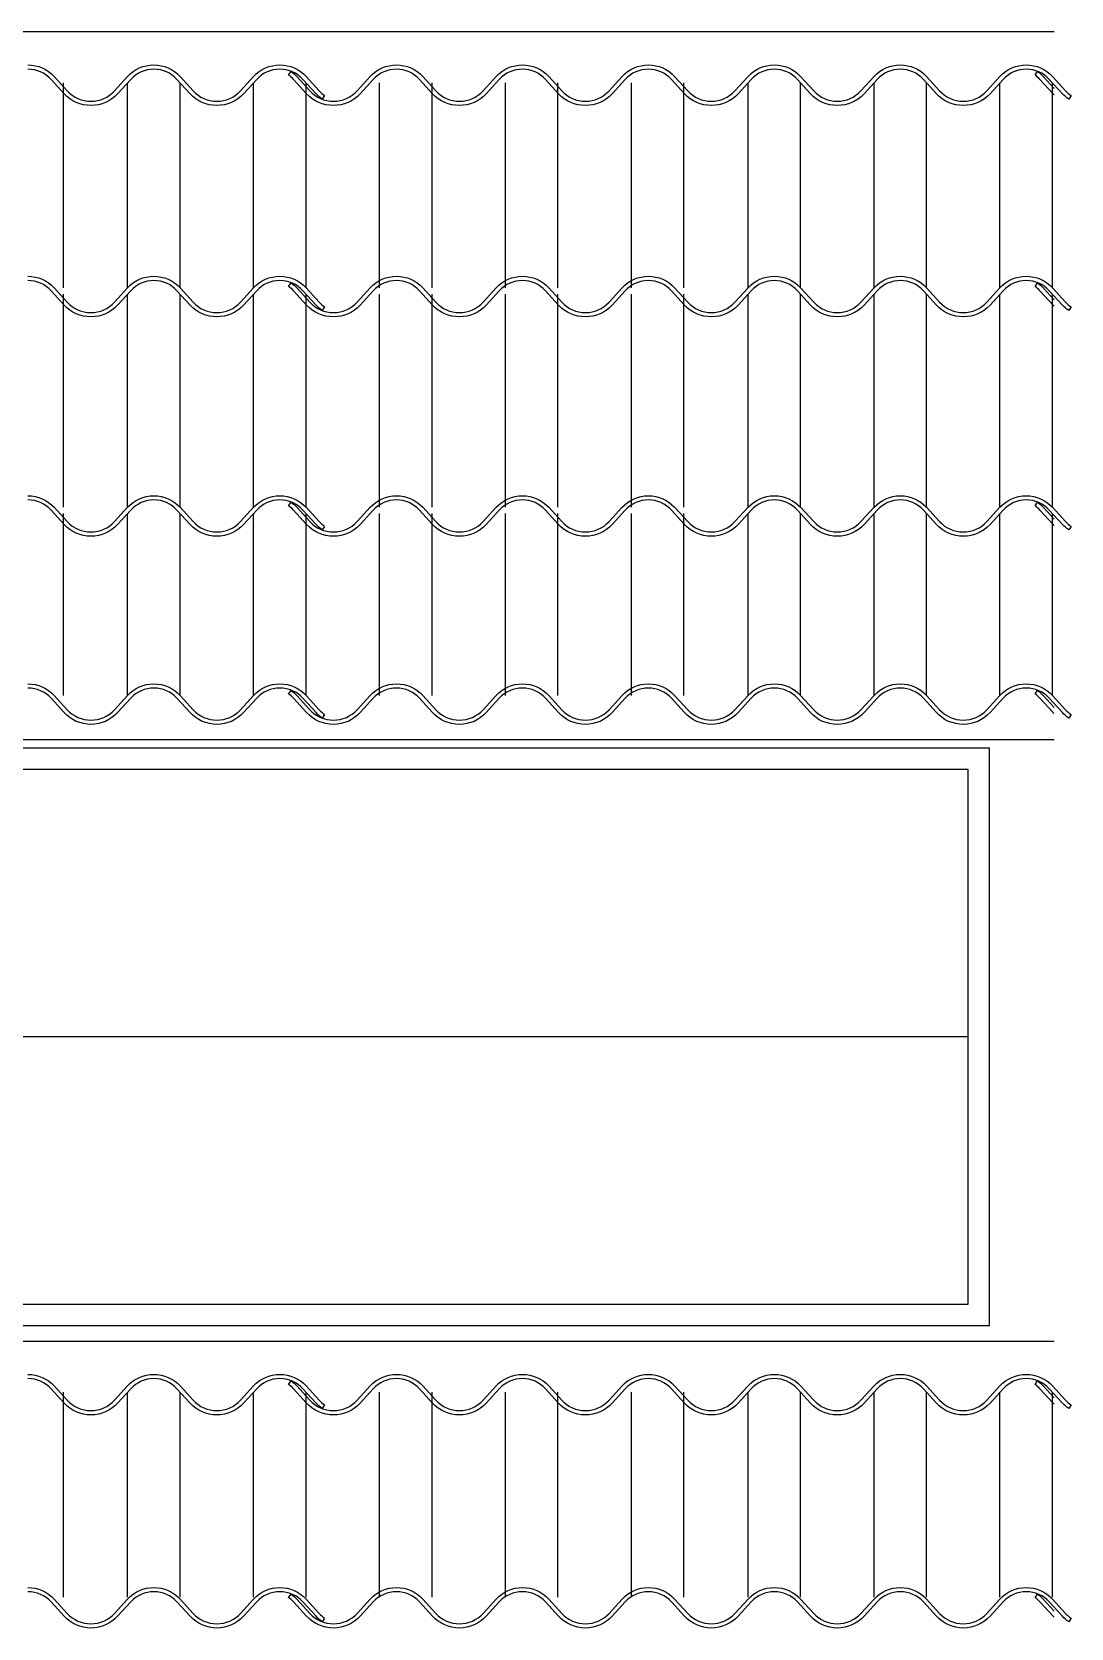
# Model space of a CAD drawing. Extents: x 2282.8 to 2294.5, y 7376.4 to 7380.1.
# Drawn here: x 2293.043 to 2294.503, y 7377.008 to 7379.252 of the extents above; entities that cross this region are included whole.
import ezdxf

# ---------------------------------------------------------------- set-up
doc = ezdxf.new("R2010")
doc.units = 0
doc.header["$MEASUREMENT"] = 0
for name, color, linetype in [('fina', 1, 'CONTINUOUS'), ('média', 2, 'CONTINUOUS'), ('telhas', 1, 'CONTINUOUS')]:
    doc.layers.add(name, color=color, linetype=linetype)

msp = doc.modelspace()

# ---------------------------------------------------------------- linework, layer by layer
at = {"layer": 'fina'}
for p, q in [((2294.4794, 7379.252), (2282.9186, 7379.252)), ((2294.4794, 7378.257), (2282.9186, 7378.257)), ((2294.3586, 7377.8392), (2288.8586, 7377.8392)), ((2294.4794, 7377.4111), (2282.9186, 7377.4111)), ((2294.4794, 7377.4111), (2282.9186, 7377.4111))]:
    msp.add_line(p, q, dxfattribs=at)
msp.add_lwpolyline([(2294.3586, 7378.215), (2288.8586, 7378.215), (2288.8586, 7377.4634), (2294.3586, 7377.4634)], close=True, dxfattribs=at)
at = {"layer": 'média'}
msp.add_lwpolyline([(2294.3886, 7378.245), (2288.8286, 7378.245), (2288.8286, 7377.4334), (2294.3886, 7377.4334)], close=True, dxfattribs=at)
at = {"layer": 'telhas'}
for p, q in [((2293.0874, 7378.8922), (2293.0874, 7379.1805)), ((2293.1775, 7378.8922), (2293.1775, 7379.1805)), ((2293.2513, 7378.8922), (2293.2513, 7379.1805)), ((2293.3545, 7378.8922), (2293.3545, 7379.1805)), ((2293.4283, 7378.8922), (2293.4283, 7379.1805)), ((2293.5315, 7378.8922), (2293.5315, 7379.1805)), ((2293.6053, 7378.8922), (2293.6053, 7379.1805)), ((2293.7085, 7378.8922), (2293.7085, 7379.1805)), ((2293.7823, 7378.8922), (2293.7823, 7379.1805)), ((2293.8855, 7378.8922), (2293.8855, 7379.1805)), ((2293.9593, 7378.8922), (2293.9593, 7379.1805)), ((2294.0494, 7378.8922), (2294.0494, 7379.1805)), ((2294.1232, 7378.8922), (2294.1232, 7379.1805)), ((2294.2264, 7378.8922), (2294.2264, 7379.1805)), ((2294.3002, 7378.8922), (2294.3002, 7379.1805)), ((2294.4034, 7378.8922), (2294.4034, 7379.1805)), ((2294.4772, 7378.8922), (2294.4772, 7379.1805)), ((2293.0874, 7378.5837), (2293.0874, 7378.8833)), ((2293.1775, 7378.5837), (2293.1775, 7378.8833)), ((2293.2513, 7378.5837), (2293.2513, 7378.8833)), ((2293.3545, 7378.5837), (2293.3545, 7378.8833)), ((2293.4283, 7378.5837), (2293.4283, 7378.8833)), ((2293.5315, 7378.5837), (2293.5315, 7378.8833)), ((2293.6053, 7378.5837), (2293.6053, 7378.8833)), ((2293.7085, 7378.5837), (2293.7085, 7378.8833)), ((2293.7823, 7378.5837), (2293.7823, 7378.8833)), ((2293.8855, 7378.5837), (2293.8855, 7378.8833)), ((2293.9593, 7378.5837), (2293.9593, 7378.8833)), ((2294.0494, 7378.5837), (2294.0494, 7378.8833)), ((2294.1232, 7378.5837), (2294.1232, 7378.8833)), ((2294.2264, 7378.5837), (2294.2264, 7378.8833)), ((2294.3002, 7378.5837), (2294.3002, 7378.8833)), ((2294.4034, 7378.5837), (2294.4034, 7378.8833)), ((2294.4772, 7378.5837), (2294.4772, 7378.8833)), ((2293.0874, 7378.3192), (2293.0874, 7378.5748)), ((2293.1775, 7378.3192), (2293.1775, 7378.5748)), ((2293.2513, 7378.3192), (2293.2513, 7378.5748)), ((2293.3545, 7378.3192), (2293.3545, 7378.5748)), ((2293.4283, 7378.3192), (2293.4283, 7378.5748)), ((2293.5315, 7378.3192), (2293.5315, 7378.5748)), ((2293.6053, 7378.3192), (2293.6053, 7378.5748)), ((2293.7085, 7378.3192), (2293.7085, 7378.5748)), ((2293.7823, 7378.3192), (2293.7823, 7378.5748)), ((2293.8855, 7378.3192), (2293.8855, 7378.5748)), ((2293.9593, 7378.3192), (2293.9593, 7378.5748)), ((2294.0494, 7378.3192), (2294.0494, 7378.5748)), ((2294.1232, 7378.3192), (2294.1232, 7378.5748)), ((2294.2264, 7378.3192), (2294.2264, 7378.5748)), ((2294.3002, 7378.3192), (2294.3002, 7378.5748)), ((2294.4034, 7378.3192), (2294.4034, 7378.5748)), ((2294.4772, 7378.3192), (2294.4772, 7378.5748)), ((2293.0874, 7377.0513), (2293.0874, 7377.3396)), ((2293.1775, 7377.0513), (2293.1775, 7377.3396)), ((2293.2513, 7377.0513), (2293.2513, 7377.3396)), ((2293.3545, 7377.0513), (2293.3545, 7377.3396)), ((2293.4283, 7377.0513), (2293.4283, 7377.3396)), ((2293.5315, 7377.0513), (2293.5315, 7377.3396)), ((2293.6053, 7377.0513), (2293.6053, 7377.3396)), ((2293.7085, 7377.0513), (2293.7085, 7377.3396)), ((2293.7823, 7377.0513), (2293.7823, 7377.3396)), ((2293.8855, 7377.0513), (2293.8855, 7377.3396)), ((2293.9593, 7377.0513), (2293.9593, 7377.3396)), ((2294.0494, 7377.0513), (2294.0494, 7377.3396)), ((2294.1232, 7377.0513), (2294.1232, 7377.3396)), ((2294.2264, 7377.0513), (2294.2264, 7377.3396)), ((2294.3002, 7377.0513), (2294.3002, 7377.3396)), ((2294.4034, 7377.0513), (2294.4034, 7377.3396)), ((2294.4772, 7377.0513), (2294.4772, 7377.3396))]:
    msp.add_line(p, q, dxfattribs=at)
for points in [[(2293.0374, 7379.2056, -0.210516), (2293.0743, 7379.1894), (2293.0927, 7379.1692, 0.210516), (2293.1259, 7379.1546, 0.210516), (2293.1591, 7379.1692), (2293.1775, 7379.1894, -0.210516), (2293.2144, 7379.2056, -0.210516), (2293.2513, 7379.1894), (2293.2697, 7379.1692, 0.210516), (2293.3029, 7379.1546, 0.210516), (2293.3361, 7379.1692), (2293.3545, 7379.1894, -0.210516), (2293.3914, 7379.2056, -0.210516), (2293.4283, 7379.1894), (2293.4467, 7379.1692, 0.056934), (2293.4544, 7379.1625), (2293.451, 7379.1576, -0.056934), (2293.4423, 7379.1652), (2293.4239, 7379.1853, 0.210516), (2293.3914, 7379.1996, 0.210516), (2293.3589, 7379.1853), (2293.3405, 7379.1652, -0.210516), (2293.3029, 7379.1486, -0.210516), (2293.2653, 7379.1652), (2293.2469, 7379.1853, 0.210516), (2293.2144, 7379.1996, 0.210516), (2293.1819, 7379.1853), (2293.1635, 7379.1652, -0.210516), (2293.1259, 7379.1486, -0.210516), (2293.0883, 7379.1652), (2293.0699, 7379.1853, 0.210516), (2293.0374, 7379.1996, 0.210516)], [(2294.4794, 7379.1638, -0.00969), (2294.478, 7379.1652), (2294.4596, 7379.1853, 0.052993), (2294.4526, 7379.1915), (2294.4561, 7379.1964, -0.052993), (2294.464, 7379.1894), (2294.4794, 7379.1726)], [(2293.0374, 7378.9085, -0.210516), (2293.0743, 7378.8922), (2293.0927, 7378.8721, 0.210516), (2293.1259, 7378.8575, 0.210516), (2293.1591, 7378.8721), (2293.1775, 7378.8922, -0.210516), (2293.2144, 7378.9085, -0.210516), (2293.2513, 7378.8922), (2293.2697, 7378.8721, 0.210516), (2293.3029, 7378.8575, 0.210516), (2293.3361, 7378.8721), (2293.3545, 7378.8922, -0.210516), (2293.3914, 7378.9085, -0.210516), (2293.4283, 7378.8922), (2293.4467, 7378.8721, 0.056934), (2293.4544, 7378.8654), (2293.451, 7378.8604, -0.056934), (2293.4423, 7378.868), (2293.4239, 7378.8882, 0.210516), (2293.3914, 7378.9025, 0.210516), (2293.3589, 7378.8882), (2293.3405, 7378.868, -0.210516), (2293.3029, 7378.8515, -0.210516), (2293.2653, 7378.868), (2293.2469, 7378.8882, 0.210516), (2293.2144, 7378.9025, 0.210516), (2293.1819, 7378.8882), (2293.1635, 7378.868, -0.210516), (2293.1259, 7378.8515, -0.210516), (2293.0883, 7378.868), (2293.0699, 7378.8882, 0.210516), (2293.0374, 7378.9025, 0.210516)], [(2294.4794, 7378.8666, -0.00969), (2294.478, 7378.868), (2294.4596, 7378.8882, 0.052993), (2294.4526, 7378.8943), (2294.4561, 7378.8992, -0.052993), (2294.464, 7378.8922), (2294.4794, 7378.8754)], [(2293.0374, 7378.6, -0.210516), (2293.0743, 7378.5837), (2293.0927, 7378.5636, 0.210516), (2293.1259, 7378.549, 0.210516), (2293.1591, 7378.5636), (2293.1775, 7378.5837, -0.210516), (2293.2144, 7378.6, -0.210516), (2293.2513, 7378.5837), (2293.2697, 7378.5636, 0.210516), (2293.3029, 7378.549, 0.210516), (2293.3361, 7378.5636), (2293.3545, 7378.5837, -0.210516), (2293.3914, 7378.6, -0.210516), (2293.4283, 7378.5837), (2293.4467, 7378.5636, 0.056934), (2293.4544, 7378.5569), (2293.451, 7378.552, -0.056934), (2293.4423, 7378.5596), (2293.4239, 7378.5797, 0.210516), (2293.3914, 7378.594, 0.210516), (2293.3589, 7378.5797), (2293.3405, 7378.5596, -0.210516), (2293.3029, 7378.543, -0.210516), (2293.2653, 7378.5596), (2293.2469, 7378.5797, 0.210516), (2293.2144, 7378.594, 0.210516), (2293.1819, 7378.5797), (2293.1635, 7378.5596, -0.210516), (2293.1259, 7378.543, -0.210516), (2293.0883, 7378.5596), (2293.0699, 7378.5797, 0.210516), (2293.0374, 7378.594, 0.210516)], [(2294.4794, 7378.5581, -0.00969), (2294.478, 7378.5596), (2294.4596, 7378.5797, 0.052993), (2294.4526, 7378.5858), (2294.4561, 7378.5907, -0.052993), (2294.464, 7378.5837), (2294.4794, 7378.567)], [(2293.0374, 7378.3355, -0.210516), (2293.0743, 7378.3192), (2293.0927, 7378.2991, 0.210516), (2293.1259, 7378.2845, 0.210516), (2293.1591, 7378.2991), (2293.1775, 7378.3192, -0.210516), (2293.2144, 7378.3355, -0.210516), (2293.2513, 7378.3192), (2293.2697, 7378.2991, 0.210516), (2293.3029, 7378.2845, 0.210516), (2293.3361, 7378.2991), (2293.3545, 7378.3192, -0.210516), (2293.3914, 7378.3355, -0.210516), (2293.4283, 7378.3192), (2293.4467, 7378.2991, 0.056934), (2293.4544, 7378.2924), (2293.451, 7378.2874, -0.056934), (2293.4423, 7378.295), (2293.4239, 7378.3152, 0.210516), (2293.3914, 7378.3295, 0.210516), (2293.3589, 7378.3152), (2293.3405, 7378.295, -0.210516), (2293.3029, 7378.2785, -0.210516), (2293.2653, 7378.295), (2293.2469, 7378.3152, 0.210516), (2293.2144, 7378.3295, 0.210516), (2293.1819, 7378.3152), (2293.1635, 7378.295, -0.210516), (2293.1259, 7378.2785, -0.210516), (2293.0883, 7378.295), (2293.0699, 7378.3152, 0.210516), (2293.0374, 7378.3295, 0.210516)], [(2294.4794, 7378.2936, -0.00969), (2294.478, 7378.295), (2294.4596, 7378.3152, 0.052993), (2294.4526, 7378.3213), (2294.4561, 7378.3262, -0.052993), (2294.464, 7378.3192), (2294.4794, 7378.3024)], [(2293.0374, 7377.3647, -0.210516), (2293.0743, 7377.3485), (2293.0927, 7377.3284, 0.210516), (2293.1259, 7377.3137, 0.210516), (2293.1591, 7377.3284), (2293.1775, 7377.3485, -0.210516), (2293.2144, 7377.3647, -0.210516), (2293.2513, 7377.3485), (2293.2697, 7377.3284, 0.210516), (2293.3029, 7377.3137, 0.210516), (2293.3361, 7377.3284), (2293.3545, 7377.3485, -0.210516), (2293.3914, 7377.3647, -0.210516), (2293.4283, 7377.3485), (2293.4467, 7377.3284, 0.056934), (2293.4544, 7377.3217), (2293.451, 7377.3167, -0.056934), (2293.4423, 7377.3243), (2293.4239, 7377.3444, 0.210516), (2293.3914, 7377.3587, 0.210516), (2293.3589, 7377.3444), (2293.3405, 7377.3243, -0.210516), (2293.3029, 7377.3077, -0.210516), (2293.2653, 7377.3243), (2293.2469, 7377.3444, 0.210516), (2293.2144, 7377.3587, 0.210516), (2293.1819, 7377.3444), (2293.1635, 7377.3243, -0.210516), (2293.1259, 7377.3077, -0.210516), (2293.0883, 7377.3243), (2293.0699, 7377.3444, 0.210516), (2293.0374, 7377.3587, 0.210516)], [(2293.0374, 7377.3647, -0.210516), (2293.0743, 7377.3485), (2293.0927, 7377.3284, 0.210516), (2293.1259, 7377.3137, 0.210516), (2293.1591, 7377.3284), (2293.1775, 7377.3485, -0.210516), (2293.2144, 7377.3647, -0.210516), (2293.2513, 7377.3485), (2293.2697, 7377.3284, 0.210516), (2293.3029, 7377.3137, 0.210516), (2293.3361, 7377.3284), (2293.3545, 7377.3485, -0.210516), (2293.3914, 7377.3647, -0.210516), (2293.4283, 7377.3485), (2293.4467, 7377.3284, 0.056934), (2293.4544, 7377.3217), (2293.451, 7377.3167, -0.056934), (2293.4423, 7377.3243), (2293.4239, 7377.3444, 0.210516), (2293.3914, 7377.3587, 0.210516), (2293.3589, 7377.3444), (2293.3405, 7377.3243, -0.210516), (2293.3029, 7377.3077, -0.210516), (2293.2653, 7377.3243), (2293.2469, 7377.3444, 0.210516), (2293.2144, 7377.3587, 0.210516), (2293.1819, 7377.3444), (2293.1635, 7377.3243, -0.210516), (2293.1259, 7377.3077, -0.210516), (2293.0883, 7377.3243), (2293.0699, 7377.3444, 0.210516), (2293.0374, 7377.3587, 0.210516)], [(2294.4794, 7377.3229, -0.00969), (2294.478, 7377.3243), (2294.4596, 7377.3444, 0.052993), (2294.4526, 7377.3506), (2294.4561, 7377.3555, -0.052993), (2294.464, 7377.3485), (2294.4794, 7377.3317)], [(2294.4794, 7377.3229, -0.00969), (2294.478, 7377.3243), (2294.4596, 7377.3444, 0.052993), (2294.4526, 7377.3506), (2294.4561, 7377.3555, -0.052993), (2294.464, 7377.3485), (2294.4794, 7377.3317)]]:
    msp.add_lwpolyline(points, format="xyb", dxfattribs=at)
for points in [[(2294.4911, 7379.1652), (2294.4727, 7379.1853, 0.210516), (2294.4403, 7379.1996, 0.210516), (2294.4078, 7379.1853), (2294.3894, 7379.1652, -0.210516), (2294.3518, 7379.1486, -0.210516), (2294.3141, 7379.1652), (2294.2957, 7379.1853, 0.210516), (2294.2633, 7379.1996, 0.210516), (2294.2308, 7379.1853), (2294.2124, 7379.1652, -0.210516), (2294.1748, 7379.1486, -0.210516), (2294.1371, 7379.1652), (2294.1187, 7379.1853, 0.210516), (2294.0863, 7379.1996, 0.210516), (2294.0538, 7379.1853), (2294.0354, 7379.1652, -0.210516), (2293.9978, 7379.1486, -0.210516), (2293.9601, 7379.1652), (2293.9417, 7379.1853, 0.210516), (2293.9093, 7379.1996, 0.210516), (2293.8768, 7379.1853), (2293.8584, 7379.1652, -0.210516), (2293.8208, 7379.1486, -0.210516), (2293.7831, 7379.1652), (2293.7647, 7379.1853, 0.210516), (2293.7323, 7379.1996, 0.210516), (2293.6998, 7379.1853), (2293.6814, 7379.1652, -0.210516), (2293.6438, 7379.1486, -0.210516), (2293.6061, 7379.1652), (2293.5877, 7379.1853, 0.210516), (2293.5553, 7379.1996, 0.210516), (2293.5228, 7379.1853), (2293.5044, 7379.1652, -0.210516), (2293.4668, 7379.1486, -0.210516), (2293.4291, 7379.1652), (2293.4107, 7379.1853, 0.052993), (2293.4038, 7379.1915), (2293.4072, 7379.1964, -0.052993), (2293.4152, 7379.1894), (2293.4336, 7379.1692, 0.210516), (2293.4668, 7379.1546, 0.210516), (2293.5, 7379.1692), (2293.5184, 7379.1894, -0.210516), (2293.5553, 7379.2056, -0.210516), (2293.5922, 7379.1894), (2293.6106, 7379.1692, 0.210516), (2293.6438, 7379.1546, 0.210516), (2293.677, 7379.1692), (2293.6954, 7379.1894, -0.210516), (2293.7323, 7379.2056, -0.210516), (2293.7692, 7379.1894), (2293.7876, 7379.1692, 0.210516), (2293.8208, 7379.1546, 0.210516), (2293.854, 7379.1692), (2293.8724, 7379.1894, -0.210516), (2293.9093, 7379.2056, -0.210516), (2293.9462, 7379.1894), (2293.9646, 7379.1692, 0.210516), (2293.9978, 7379.1546, 0.210516), (2294.031, 7379.1692), (2294.0494, 7379.1894, -0.210516), (2294.0863, 7379.2056, -0.210516), (2294.1232, 7379.1894), (2294.1416, 7379.1692, 0.210516), (2294.1748, 7379.1546, 0.210516), (2294.208, 7379.1692), (2294.2264, 7379.1894, -0.210516), (2294.2633, 7379.2056, -0.210516), (2294.3002, 7379.1894), (2294.3186, 7379.1692, 0.210516), (2294.3518, 7379.1546, 0.210516), (2294.385, 7379.1692), (2294.4034, 7379.1894, -0.210516), (2294.4403, 7379.2056, -0.210516), (2294.4772, 7379.1894), (2294.4956, 7379.1692, 0.056934), (2294.5033, 7379.1625), (2294.4999, 7379.1576, -0.056934)], [(2294.4911, 7378.868), (2294.4727, 7378.8882, 0.210516), (2294.4403, 7378.9025, 0.210516), (2294.4078, 7378.8882), (2294.3894, 7378.868, -0.210516), (2294.3518, 7378.8515, -0.210516), (2294.3141, 7378.868), (2294.2957, 7378.8882, 0.210516), (2294.2633, 7378.9025, 0.210516), (2294.2308, 7378.8882), (2294.2124, 7378.868, -0.210516), (2294.1748, 7378.8515, -0.210516), (2294.1371, 7378.868), (2294.1187, 7378.8882, 0.210516), (2294.0863, 7378.9025, 0.210516), (2294.0538, 7378.8882), (2294.0354, 7378.868, -0.210516), (2293.9978, 7378.8515, -0.210516), (2293.9601, 7378.868), (2293.9417, 7378.8882, 0.210516), (2293.9093, 7378.9025, 0.210516), (2293.8768, 7378.8882), (2293.8584, 7378.868, -0.210516), (2293.8208, 7378.8515, -0.210516), (2293.7831, 7378.868), (2293.7647, 7378.8882, 0.210516), (2293.7323, 7378.9025, 0.210516), (2293.6998, 7378.8882), (2293.6814, 7378.868, -0.210516), (2293.6438, 7378.8515, -0.210516), (2293.6061, 7378.868), (2293.5877, 7378.8882, 0.210516), (2293.5553, 7378.9025, 0.210516), (2293.5228, 7378.8882), (2293.5044, 7378.868, -0.210516), (2293.4668, 7378.8515, -0.210516), (2293.4291, 7378.868), (2293.4107, 7378.8882, 0.052993), (2293.4038, 7378.8943), (2293.4072, 7378.8992, -0.052993), (2293.4152, 7378.8922), (2293.4336, 7378.8721, 0.210516), (2293.4668, 7378.8575, 0.210516), (2293.5, 7378.8721), (2293.5184, 7378.8922, -0.210516), (2293.5553, 7378.9085, -0.210516), (2293.5922, 7378.8922), (2293.6106, 7378.8721, 0.210516), (2293.6438, 7378.8575, 0.210516), (2293.677, 7378.8721), (2293.6954, 7378.8922, -0.210516), (2293.7323, 7378.9085, -0.210516), (2293.7692, 7378.8922), (2293.7876, 7378.8721, 0.210516), (2293.8208, 7378.8575, 0.210516), (2293.854, 7378.8721), (2293.8724, 7378.8922, -0.210516), (2293.9093, 7378.9085, -0.210516), (2293.9462, 7378.8922), (2293.9646, 7378.8721, 0.210516), (2293.9978, 7378.8575, 0.210516), (2294.031, 7378.8721), (2294.0494, 7378.8922, -0.210516), (2294.0863, 7378.9085, -0.210516), (2294.1232, 7378.8922), (2294.1416, 7378.8721, 0.210516), (2294.1748, 7378.8575, 0.210516), (2294.208, 7378.8721), (2294.2264, 7378.8922, -0.210516), (2294.2633, 7378.9085, -0.210516), (2294.3002, 7378.8922), (2294.3186, 7378.8721, 0.210516), (2294.3518, 7378.8575, 0.210516), (2294.385, 7378.8721), (2294.4034, 7378.8922, -0.210516), (2294.4403, 7378.9085, -0.210516), (2294.4772, 7378.8922), (2294.4956, 7378.8721, 0.056934), (2294.5033, 7378.8654), (2294.4999, 7378.8604, -0.056934)], [(2294.4911, 7378.5596), (2294.4727, 7378.5797, 0.210516), (2294.4403, 7378.594, 0.210516), (2294.4078, 7378.5797), (2294.3894, 7378.5596, -0.210516), (2294.3518, 7378.543, -0.210516), (2294.3141, 7378.5596), (2294.2957, 7378.5797, 0.210516), (2294.2633, 7378.594, 0.210516), (2294.2308, 7378.5797), (2294.2124, 7378.5596, -0.210516), (2294.1748, 7378.543, -0.210516), (2294.1371, 7378.5596), (2294.1187, 7378.5797, 0.210516), (2294.0863, 7378.594, 0.210516), (2294.0538, 7378.5797), (2294.0354, 7378.5596, -0.210516), (2293.9978, 7378.543, -0.210516), (2293.9601, 7378.5596), (2293.9417, 7378.5797, 0.210516), (2293.9093, 7378.594, 0.210516), (2293.8768, 7378.5797), (2293.8584, 7378.5596, -0.210516), (2293.8208, 7378.543, -0.210516), (2293.7831, 7378.5596), (2293.7647, 7378.5797, 0.210516), (2293.7323, 7378.594, 0.210516), (2293.6998, 7378.5797), (2293.6814, 7378.5596, -0.210516), (2293.6438, 7378.543, -0.210516), (2293.6061, 7378.5596), (2293.5877, 7378.5797, 0.210516), (2293.5553, 7378.594, 0.210516), (2293.5228, 7378.5797), (2293.5044, 7378.5596, -0.210516), (2293.4668, 7378.543, -0.210516), (2293.4291, 7378.5596), (2293.4107, 7378.5797, 0.052993), (2293.4038, 7378.5858), (2293.4072, 7378.5907, -0.052993), (2293.4152, 7378.5837), (2293.4336, 7378.5636, 0.210516), (2293.4668, 7378.549, 0.210516), (2293.5, 7378.5636), (2293.5184, 7378.5837, -0.210516), (2293.5553, 7378.6, -0.210516), (2293.5922, 7378.5837), (2293.6106, 7378.5636, 0.210516), (2293.6438, 7378.549, 0.210516), (2293.677, 7378.5636), (2293.6954, 7378.5837, -0.210516), (2293.7323, 7378.6, -0.210516), (2293.7692, 7378.5837), (2293.7876, 7378.5636, 0.210516), (2293.8208, 7378.549, 0.210516), (2293.854, 7378.5636), (2293.8724, 7378.5837, -0.210516), (2293.9093, 7378.6, -0.210516), (2293.9462, 7378.5837), (2293.9646, 7378.5636, 0.210516), (2293.9978, 7378.549, 0.210516), (2294.031, 7378.5636), (2294.0494, 7378.5837, -0.210516), (2294.0863, 7378.6, -0.210516), (2294.1232, 7378.5837), (2294.1416, 7378.5636, 0.210516), (2294.1748, 7378.549, 0.210516), (2294.208, 7378.5636), (2294.2264, 7378.5837, -0.210516), (2294.2633, 7378.6, -0.210516), (2294.3002, 7378.5837), (2294.3186, 7378.5636, 0.210516), (2294.3518, 7378.549, 0.210516), (2294.385, 7378.5636), (2294.4034, 7378.5837, -0.210516), (2294.4403, 7378.6, -0.210516), (2294.4772, 7378.5837), (2294.4956, 7378.5636, 0.056934), (2294.5033, 7378.5569), (2294.4999, 7378.552, -0.056934)], [(2294.4911, 7378.295), (2294.4727, 7378.3152, 0.210516), (2294.4403, 7378.3295, 0.210516), (2294.4078, 7378.3152), (2294.3894, 7378.295, -0.210516), (2294.3518, 7378.2785, -0.210516), (2294.3141, 7378.295), (2294.2957, 7378.3152, 0.210516), (2294.2633, 7378.3295, 0.210516), (2294.2308, 7378.3152), (2294.2124, 7378.295, -0.210516), (2294.1748, 7378.2785, -0.210516), (2294.1371, 7378.295), (2294.1187, 7378.3152, 0.210516), (2294.0863, 7378.3295, 0.210516), (2294.0538, 7378.3152), (2294.0354, 7378.295, -0.210516), (2293.9978, 7378.2785, -0.210516), (2293.9601, 7378.295), (2293.9417, 7378.3152, 0.210516), (2293.9093, 7378.3295, 0.210516), (2293.8768, 7378.3152), (2293.8584, 7378.295, -0.210516), (2293.8208, 7378.2785, -0.210516), (2293.7831, 7378.295), (2293.7647, 7378.3152, 0.210516), (2293.7323, 7378.3295, 0.210516), (2293.6998, 7378.3152), (2293.6814, 7378.295, -0.210516), (2293.6438, 7378.2785, -0.210516), (2293.6061, 7378.295), (2293.5877, 7378.3152, 0.210516), (2293.5553, 7378.3295, 0.210516), (2293.5228, 7378.3152), (2293.5044, 7378.295, -0.210516), (2293.4668, 7378.2785, -0.210516), (2293.4291, 7378.295), (2293.4107, 7378.3152, 0.052993), (2293.4038, 7378.3213), (2293.4072, 7378.3262, -0.052993), (2293.4152, 7378.3192), (2293.4336, 7378.2991, 0.210516), (2293.4668, 7378.2845, 0.210516), (2293.5, 7378.2991), (2293.5184, 7378.3192, -0.210516), (2293.5553, 7378.3355, -0.210516), (2293.5922, 7378.3192), (2293.6106, 7378.2991, 0.210516), (2293.6438, 7378.2845, 0.210516), (2293.677, 7378.2991), (2293.6954, 7378.3192, -0.210516), (2293.7323, 7378.3355, -0.210516), (2293.7692, 7378.3192), (2293.7876, 7378.2991, 0.210516), (2293.8208, 7378.2845, 0.210516), (2293.854, 7378.2991), (2293.8724, 7378.3192, -0.210516), (2293.9093, 7378.3355, -0.210516), (2293.9462, 7378.3192), (2293.9646, 7378.2991, 0.210516), (2293.9978, 7378.2845, 0.210516), (2294.031, 7378.2991), (2294.0494, 7378.3192, -0.210516), (2294.0863, 7378.3355, -0.210516), (2294.1232, 7378.3192), (2294.1416, 7378.2991, 0.210516), (2294.1748, 7378.2845, 0.210516), (2294.208, 7378.2991), (2294.2264, 7378.3192, -0.210516), (2294.2633, 7378.3355, -0.210516), (2294.3002, 7378.3192), (2294.3186, 7378.2991, 0.210516), (2294.3518, 7378.2845, 0.210516), (2294.385, 7378.2991), (2294.4034, 7378.3192, -0.210516), (2294.4403, 7378.3355, -0.210516), (2294.4772, 7378.3192), (2294.4956, 7378.2991, 0.056934), (2294.5033, 7378.2924), (2294.4999, 7378.2874, -0.056934)], [(2294.4911, 7377.3243), (2294.4727, 7377.3444, 0.210516), (2294.4403, 7377.3587, 0.210516), (2294.4078, 7377.3444), (2294.3894, 7377.3243, -0.210516), (2294.3518, 7377.3077, -0.210516), (2294.3141, 7377.3243), (2294.2957, 7377.3444, 0.210516), (2294.2633, 7377.3587, 0.210516), (2294.2308, 7377.3444), (2294.2124, 7377.3243, -0.210516), (2294.1748, 7377.3077, -0.210516), (2294.1371, 7377.3243), (2294.1187, 7377.3444, 0.210516), (2294.0863, 7377.3587, 0.210516), (2294.0538, 7377.3444), (2294.0354, 7377.3243, -0.210516), (2293.9978, 7377.3077, -0.210516), (2293.9601, 7377.3243), (2293.9417, 7377.3444, 0.210516), (2293.9093, 7377.3587, 0.210516), (2293.8768, 7377.3444), (2293.8584, 7377.3243, -0.210516), (2293.8208, 7377.3077, -0.210516), (2293.7831, 7377.3243), (2293.7647, 7377.3444, 0.210516), (2293.7323, 7377.3587, 0.210516), (2293.6998, 7377.3444), (2293.6814, 7377.3243, -0.210516), (2293.6438, 7377.3077, -0.210516), (2293.6061, 7377.3243), (2293.5877, 7377.3444, 0.210516), (2293.5553, 7377.3587, 0.210516), (2293.5228, 7377.3444), (2293.5044, 7377.3243, -0.210516), (2293.4668, 7377.3077, -0.210516), (2293.4291, 7377.3243), (2293.4107, 7377.3444, 0.052993), (2293.4038, 7377.3506), (2293.4072, 7377.3555, -0.052993), (2293.4152, 7377.3485), (2293.4336, 7377.3284, 0.210516), (2293.4668, 7377.3137, 0.210516), (2293.5, 7377.3284), (2293.5184, 7377.3485, -0.210516), (2293.5553, 7377.3647, -0.210516), (2293.5922, 7377.3485), (2293.6106, 7377.3284, 0.210516), (2293.6438, 7377.3137, 0.210516), (2293.677, 7377.3284), (2293.6954, 7377.3485, -0.210516), (2293.7323, 7377.3647, -0.210516), (2293.7692, 7377.3485), (2293.7876, 7377.3284, 0.210516), (2293.8208, 7377.3137, 0.210516), (2293.854, 7377.3284), (2293.8724, 7377.3485, -0.210516), (2293.9093, 7377.3647, -0.210516), (2293.9462, 7377.3485), (2293.9646, 7377.3284, 0.210516), (2293.9978, 7377.3137, 0.210516), (2294.031, 7377.3284), (2294.0494, 7377.3485, -0.210516), (2294.0863, 7377.3647, -0.210516), (2294.1232, 7377.3485), (2294.1416, 7377.3284, 0.210516), (2294.1748, 7377.3137, 0.210516), (2294.208, 7377.3284), (2294.2264, 7377.3485, -0.210516), (2294.2633, 7377.3647, -0.210516), (2294.3002, 7377.3485), (2294.3186, 7377.3284, 0.210516), (2294.3518, 7377.3137, 0.210516), (2294.385, 7377.3284), (2294.4034, 7377.3485, -0.210516), (2294.4403, 7377.3647, -0.210516), (2294.4772, 7377.3485), (2294.4956, 7377.3284, 0.056934), (2294.5033, 7377.3217), (2294.4999, 7377.3167, -0.056934)], [(2294.4911, 7377.3243), (2294.4727, 7377.3444, 0.210516), (2294.4403, 7377.3587, 0.210516), (2294.4078, 7377.3444), (2294.3894, 7377.3243, -0.210516), (2294.3518, 7377.3077, -0.210516), (2294.3141, 7377.3243), (2294.2957, 7377.3444, 0.210516), (2294.2633, 7377.3587, 0.210516), (2294.2308, 7377.3444), (2294.2124, 7377.3243, -0.210516), (2294.1748, 7377.3077, -0.210516), (2294.1371, 7377.3243), (2294.1187, 7377.3444, 0.210516), (2294.0863, 7377.3587, 0.210516), (2294.0538, 7377.3444), (2294.0354, 7377.3243, -0.210516), (2293.9978, 7377.3077, -0.210516), (2293.9601, 7377.3243), (2293.9417, 7377.3444, 0.210516), (2293.9093, 7377.3587, 0.210516), (2293.8768, 7377.3444), (2293.8584, 7377.3243, -0.210516), (2293.8208, 7377.3077, -0.210516), (2293.7831, 7377.3243), (2293.7647, 7377.3444, 0.210516), (2293.7323, 7377.3587, 0.210516), (2293.6998, 7377.3444), (2293.6814, 7377.3243, -0.210516), (2293.6438, 7377.3077, -0.210516), (2293.6061, 7377.3243), (2293.5877, 7377.3444, 0.210516), (2293.5553, 7377.3587, 0.210516), (2293.5228, 7377.3444), (2293.5044, 7377.3243, -0.210516), (2293.4668, 7377.3077, -0.210516), (2293.4291, 7377.3243), (2293.4107, 7377.3444, 0.052993), (2293.4038, 7377.3506), (2293.4072, 7377.3555, -0.052993), (2293.4152, 7377.3485), (2293.4336, 7377.3284, 0.210516), (2293.4668, 7377.3137, 0.210516), (2293.5, 7377.3284), (2293.5184, 7377.3485, -0.210516), (2293.5553, 7377.3647, -0.210516), (2293.5922, 7377.3485), (2293.6106, 7377.3284, 0.210516), (2293.6438, 7377.3137, 0.210516), (2293.677, 7377.3284), (2293.6954, 7377.3485, -0.210516), (2293.7323, 7377.3647, -0.210516), (2293.7692, 7377.3485), (2293.7876, 7377.3284, 0.210516), (2293.8208, 7377.3137, 0.210516), (2293.854, 7377.3284), (2293.8724, 7377.3485, -0.210516), (2293.9093, 7377.3647, -0.210516), (2293.9462, 7377.3485), (2293.9646, 7377.3284, 0.210516), (2293.9978, 7377.3137, 0.210516), (2294.031, 7377.3284), (2294.0494, 7377.3485, -0.210516), (2294.0863, 7377.3647, -0.210516), (2294.1232, 7377.3485), (2294.1416, 7377.3284, 0.210516), (2294.1748, 7377.3137, 0.210516), (2294.208, 7377.3284), (2294.2264, 7377.3485, -0.210516), (2294.2633, 7377.3647, -0.210516), (2294.3002, 7377.3485), (2294.3186, 7377.3284, 0.210516), (2294.3518, 7377.3137, 0.210516), (2294.385, 7377.3284), (2294.4034, 7377.3485, -0.210516), (2294.4403, 7377.3647, -0.210516), (2294.4772, 7377.3485), (2294.4956, 7377.3284, 0.056934), (2294.5033, 7377.3217), (2294.4999, 7377.3167, -0.056934)]]:
    msp.add_lwpolyline(points, format="xyb", close=True, dxfattribs=at)
at = {"layer": 'telhas', "color": 3}
for points in [[(2293.0374, 7377.0651, -0.210516), (2293.0743, 7377.0488), (2293.0927, 7377.0287, 0.210516), (2293.1259, 7377.0141, 0.210516), (2293.1591, 7377.0287), (2293.1775, 7377.0488, -0.210516), (2293.2144, 7377.0651, -0.210516), (2293.2513, 7377.0488), (2293.2697, 7377.0287, 0.210516), (2293.3029, 7377.0141, 0.210516), (2293.3361, 7377.0287), (2293.3545, 7377.0488, -0.210516), (2293.3914, 7377.0651, -0.210516), (2293.4283, 7377.0488), (2293.4467, 7377.0287, 0.056934), (2293.4544, 7377.022), (2293.451, 7377.017, -0.056934), (2293.4423, 7377.0246), (2293.4239, 7377.0448, 0.210516), (2293.3914, 7377.0591, 0.210516), (2293.3589, 7377.0448), (2293.3405, 7377.0246, -0.210516), (2293.3029, 7377.0081, -0.210516), (2293.2653, 7377.0246), (2293.2469, 7377.0448, 0.210516), (2293.2144, 7377.0591, 0.210516), (2293.1819, 7377.0448), (2293.1635, 7377.0246, -0.210516), (2293.1259, 7377.0081, -0.210516), (2293.0883, 7377.0246), (2293.0699, 7377.0448, 0.210516), (2293.0374, 7377.0591, 0.210516)], [(2294.4794, 7377.0232, -0.00969), (2294.478, 7377.0246), (2294.4596, 7377.0448, 0.052993), (2294.4526, 7377.0509), (2294.4561, 7377.0558, -0.052993), (2294.464, 7377.0488), (2294.4794, 7377.032)]]:
    msp.add_lwpolyline(points, format="xyb", dxfattribs=at)
msp.add_lwpolyline([(2294.4911, 7377.0246), (2294.4727, 7377.0448, 0.210516), (2294.4403, 7377.0591, 0.210516), (2294.4078, 7377.0448), (2294.3894, 7377.0246, -0.210516), (2294.3518, 7377.0081, -0.210516), (2294.3141, 7377.0246), (2294.2957, 7377.0448, 0.210516), (2294.2633, 7377.0591, 0.210516), (2294.2308, 7377.0448), (2294.2124, 7377.0246, -0.210516), (2294.1748, 7377.0081, -0.210516), (2294.1371, 7377.0246), (2294.1187, 7377.0448, 0.210516), (2294.0863, 7377.0591, 0.210516), (2294.0538, 7377.0448), (2294.0354, 7377.0246, -0.210516), (2293.9978, 7377.0081, -0.210516), (2293.9601, 7377.0246), (2293.9417, 7377.0448, 0.210516), (2293.9093, 7377.0591, 0.210516), (2293.8768, 7377.0448), (2293.8584, 7377.0246, -0.210516), (2293.8208, 7377.0081, -0.210516), (2293.7831, 7377.0246), (2293.7647, 7377.0448, 0.210516), (2293.7323, 7377.0591, 0.210516), (2293.6998, 7377.0448), (2293.6814, 7377.0246, -0.210516), (2293.6438, 7377.0081, -0.210516), (2293.6061, 7377.0246), (2293.5877, 7377.0448, 0.210516), (2293.5553, 7377.0591, 0.210516), (2293.5228, 7377.0448), (2293.5044, 7377.0246, -0.210516), (2293.4668, 7377.0081, -0.210516), (2293.4291, 7377.0246), (2293.4107, 7377.0448, 0.052993), (2293.4038, 7377.0509), (2293.4072, 7377.0558, -0.052993), (2293.4152, 7377.0488), (2293.4336, 7377.0287, 0.210516), (2293.4668, 7377.0141, 0.210516), (2293.5, 7377.0287), (2293.5184, 7377.0488, -0.210516), (2293.5553, 7377.0651, -0.210516), (2293.5922, 7377.0488), (2293.6106, 7377.0287, 0.210516), (2293.6438, 7377.0141, 0.210516), (2293.677, 7377.0287), (2293.6954, 7377.0488, -0.210516), (2293.7323, 7377.0651, -0.210516), (2293.7692, 7377.0488), (2293.7876, 7377.0287, 0.210516), (2293.8208, 7377.0141, 0.210516), (2293.854, 7377.0287), (2293.8724, 7377.0488, -0.210516), (2293.9093, 7377.0651, -0.210516), (2293.9462, 7377.0488), (2293.9646, 7377.0287, 0.210516), (2293.9978, 7377.0141, 0.210516), (2294.031, 7377.0287), (2294.0494, 7377.0488, -0.210516), (2294.0863, 7377.0651, -0.210516), (2294.1232, 7377.0488), (2294.1416, 7377.0287, 0.210516), (2294.1748, 7377.0141, 0.210516), (2294.208, 7377.0287), (2294.2264, 7377.0488, -0.210516), (2294.2633, 7377.0651, -0.210516), (2294.3002, 7377.0488), (2294.3186, 7377.0287, 0.210516), (2294.3518, 7377.0141, 0.210516), (2294.385, 7377.0287), (2294.4034, 7377.0488, -0.210516), (2294.4403, 7377.0651, -0.210516), (2294.4772, 7377.0488), (2294.4956, 7377.0287, 0.056934), (2294.5033, 7377.022), (2294.4999, 7377.017, -0.056934)], format="xyb", close=True, dxfattribs=at)

doc.saveas('drawing.dxf')
